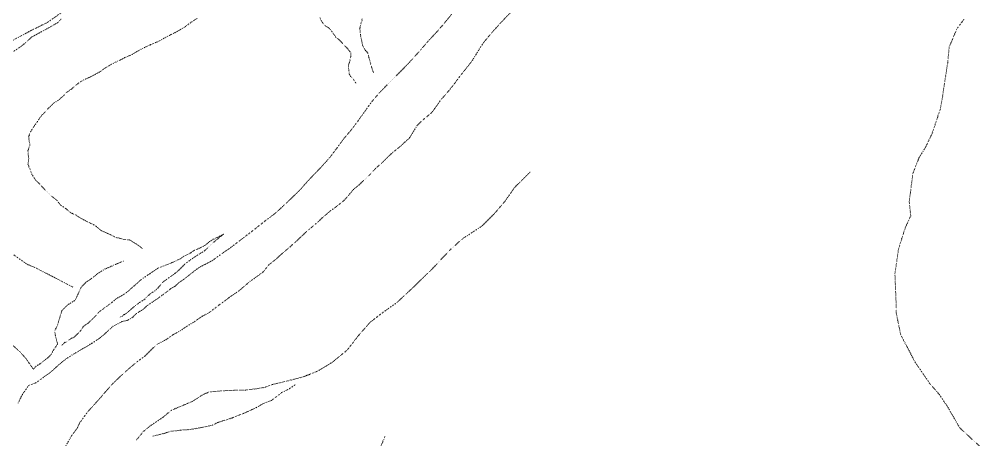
# Model space of a CAD drawing. Extents: x 682410 to 689460, y 7661803 to 7669124.
# Drawn here: x 685400.2 to 685757.3, y 7663537.7 to 7663694 of the extents above; entities that cross this region are included whole.
import ezdxf

# ---------------------------------------------------------------- set-up
doc = ezdxf.new("R2010")
doc.units = 0
doc.header["$MEASUREMENT"] = 0
doc.linetypes.add('DOT', pattern=[0.25, 0, -0.25])
doc.layers.add('02 TOE_Line', color=1, linetype='DOT', lineweight=20)

msp = doc.modelspace()

# ---------------------------------------------------------------- linework, layer by layer
at = {"layer": '02 TOE_Line'}
for points in [[(685417.12, 7663534.69, 4064.68), (685419.7, 7663539.2, 4065.3), (685421.88, 7663542.13, 4065.8), (685422.68, 7663543.97, 4066), (685425.78, 7663548.21, 4066.8), (685429.6, 7663552.41, 4067.56), (685432.4, 7663555.66, 4068.22), (685435.26, 7663558.87, 4068.79), (685439.94, 7663563.25, 4069.83), (685443.95, 7663566.64, 4070.9), (685446.67, 7663568.61, 4071.33), (685451.33, 7663573.09, 4072.05), (685455.25, 7663575.18, 4072.79), (685457.33, 7663576.7, 4072.58), (685460.09, 7663578.24, 4072.87), (685463.44, 7663580.47, 4073.32), (685465.54, 7663581.71, 4073.68), (685468.34, 7663583.72, 4073.98), (685470.56, 7663584.79, 4074.25), (685474.55, 7663587.82, 4074.84), (685478.45, 7663590.71, 4075.38), (685481.94, 7663593.12, 4075.82), (685486, 7663596.56, 4076.24), (685490.84, 7663600.03, 4076.72), (685493.09, 7663602.82, 4076.92), (685496.15, 7663605.23, 4077.15), (685497.59, 7663606.62, 4077.29), (685500.28, 7663608.9, 4077.35), (685503.16, 7663611.43, 4077.56), (685505, 7663613.22, 4077.62), (685507.82, 7663615.78, 4077.73), (685510.69, 7663618.18, 4077.67), (685512.99, 7663620.32, 4077.72), (685515.7, 7663622.63, 4077.71), (685518.21, 7663624.45, 4077.65), (685521.19, 7663626.87, 4077.66), (685524.52, 7663630.8, 4077.53), (685526.48, 7663632.38, 4077.68), (685528.88, 7663634.66, 4077.78), (685530.8, 7663636.53, 4077.73), (685532.89, 7663638.75, 4077.62), (685534.85, 7663640.45, 4077.67), (685537.33, 7663642.94, 4077.57), (685539.17, 7663644.6, 4077.54), (685541.55, 7663646.49, 4077.64), (685545.31, 7663649.92, 4077.77), (685548.07, 7663654.41, 4077.44), (685550.38, 7663656.68, 4077.48), (685553.46, 7663659.23, 4077.81), (685554.62, 7663660.72, 4077.78), (685556.93, 7663664.05, 4077.59), (685559.12, 7663666.51, 4077.68), (685560.33, 7663667.96, 4077.75), (685562.13, 7663670.27, 4077.65), (685563.89, 7663672.65, 4077.67), (685568.58, 7663678.57, 4077.66), (685569.94, 7663680.79, 4077.65), (685571.23, 7663682.92, 4077.55), (685572.93, 7663685.47, 4077.46), (685575.8, 7663688.93, 4077.44), (685579.15, 7663692.65, 4077.56), (685585.06, 7663698.85, 4077.61)], [(685415.8, 7663694.1, 4071.54), (685414.59, 7663692.77, 4071.63), (685410.49, 7663690.45, 4071.59), (685404.93, 7663687.44, 4071.56), (685401.51, 7663684.33, 4071.5), (685396.2, 7663680.71, 4071.36)], [(685398, 7663686.27, 4073.99), (685404.94, 7663689.97, 4074.07), (685410.77, 7663692.86, 4073.65), (685416.03, 7663696.57, 4073.58)], [(685399.8, 7663551.35, 4065.42), (685401.41, 7663554.58, 4065.92), (685403.73, 7663557.85, 4066.47), (685406.47, 7663558.9, 4066.65), (685410.35, 7663561.77, 4066.95), (685411.83, 7663562.75, 4067.24), (685413.71, 7663564.48, 4067.48), (685415.54, 7663566.12, 4067.87), (685417.18, 7663567.43, 4068.26), (685419.8, 7663569.18, 4068.53), (685422.31, 7663570.64, 4068.85), (685425.04, 7663572.26, 4069.23), (685427.37, 7663573.67, 4069.51), (685430.23, 7663575.57, 4069.98), (685431.93, 7663576.99, 4070.3), (685435.05, 7663579.85, 4070.91), (685438.3, 7663581.61, 4071.36), (685440.6, 7663582.17, 4071.59), (685442.47, 7663583.31, 4071.9), (685443.56, 7663584.47, 4072.13), (685444.95, 7663585.36, 4072.35), (685446.16, 7663586.08, 4072.51), (685447.53, 7663587.38, 4072.84), (685449.73, 7663588.92, 4073.18), (685451.59, 7663590.13, 4073.45), (685453.61, 7663591.63, 4073.69), (685455.43, 7663592.96, 4073.95), (685456.6, 7663593.91, 4074.1), (685458.19, 7663594.84, 4074.24), (685459.6, 7663596.12, 4074.43), (685462.08, 7663597.87, 4074.85), (685464.09, 7663599.47, 4075.18), (685466.86, 7663601.62, 4075.62), (685471.99, 7663604.32, 4076.02), (685475.76, 7663607.03, 4076.37), (685478.94, 7663609.23, 4076.61), (685482.39, 7663611.87, 4076.82), (685485.61, 7663614.32, 4077.01), (685488.52, 7663616.6, 4077.29), (685491.95, 7663619.32, 4077.41), (685495.19, 7663621.72, 4077.5), (685498.18, 7663624.43, 4077.65), (685501.19, 7663627.29, 4077.8), (685504.4, 7663630.38, 4077.9), (685507.19, 7663633.55, 4077.97), (685510.31, 7663636.84, 4077.94), (685513.11, 7663639.74, 4077.94), (685515.82, 7663642.84, 4077.88), (685518.32, 7663646.13, 4077.81), (685520.83, 7663649.54, 4077.78), (685523.46, 7663652.68, 4077.73), (685526.1, 7663656.15, 4077.64), (685528.66, 7663659.75, 4077.6), (685531.25, 7663663.33, 4077.56), (685533.99, 7663666.56, 4077.57), (685537.08, 7663669.74, 4077.56), (685540.34, 7663672.98, 4077.53), (685543.19, 7663675.84, 4077.59), (685546.4, 7663679.23, 4077.62), (685549.41, 7663682.6, 4077.69), (685552.3, 7663685.95, 4077.71), (685555.26, 7663689.11, 4077.67), (685558.23, 7663692.52, 4077.52), (685561.04, 7663696.02, 4077.72)], [(685445.96, 7663608.87, 4084.05), (685444.27, 7663610.18, 4084.31), (685442.38, 7663611.33, 4084.51), (685441.21, 7663612.01, 4084.5), (685439.13, 7663612.15, 4084.53), (685437.48, 7663612.69, 4084.55), (685436.38, 7663612.83, 4084.72), (685434.3, 7663613.88, 4084.71), (685432.24, 7663614.78, 4084.82), (685430.66, 7663615.46, 4084.95), (685428.96, 7663616.94, 4084.87), (685427.63, 7663617.81, 4084.9), (685425.31, 7663618.87, 4084.92), (685422.93, 7663620.15, 4084.94), (685421.46, 7663621.16, 4084.95), (685419.35, 7663622.1, 4084.93), (685417.69, 7663623.51, 4085.11), (685415.41, 7663625.11, 4085.29), (685414.33, 7663626.62, 4085.29), (685412.16, 7663628.35, 4085.28), (685409.46, 7663630.99, 4085.57), (685407.85, 7663632.78, 4085.5), (685406.33, 7663634.24, 4085.67), (685404.91, 7663636.44, 4085.64), (685404.18, 7663638.44, 4085.76), (685403.46, 7663640.11, 4085.6), (685403.8, 7663642.22, 4085.84), (685403.58, 7663643.62, 4085.57), (685403.48, 7663645.14, 4085.75), (685404.22, 7663647.21, 4085.62), (685403.98, 7663648.65, 4085.28), (685403.72, 7663650.33, 4085.27), (685404.29, 7663651.87, 4085.27), (685405.25, 7663653.5, 4085.29), (685405.93, 7663654.49, 4085.33), (685407.03, 7663656.06, 4085.37), (685408.62, 7663658.37, 4085.51), (685409.87, 7663659.54, 4085.35), (685411.3, 7663661.15, 4085.38), (685413.26, 7663663.02, 4085.3), (685414.85, 7663663.92, 4085.07), (685416.96, 7663665.83, 4084.85), (685417.54, 7663666.61, 4084.67), (685419.68, 7663668.09, 4084.73), (685421.48, 7663669.65, 4084.77), (685422.91, 7663670.73, 4084.7), (685424.72, 7663671.74, 4084.7), (685426.93, 7663672.67, 4084.77), (685428.59, 7663673.6, 4084.63), (685430.36, 7663674.55, 4084.51), (685432.21, 7663675.92, 4084.46), (685434.23, 7663677.13, 4084.46), (685436.14, 7663678.12, 4084.47), (685437.88, 7663678.9, 4084.43), (685439.53, 7663679.77, 4084.46), (685442.08, 7663680.86, 4084.37), (685444.53, 7663682.33, 4084.39), (685446.86, 7663683.52, 4084.53), (685449.17, 7663684.6, 4084.62), (685452.22, 7663685.89, 4084.77), (685454.43, 7663687.15, 4084.54), (685456.21, 7663688.1, 4084.59), (685458.21, 7663689.07, 4084.5), (685461.51, 7663690.96, 4084.67), (685464.12, 7663692.88, 4084.43), (685466.5, 7663694.38, 4084.46)], [(685511.95, 7663694.83, 4083.55), (685512.42, 7663693.64, 4083.66), (685513.19, 7663692.51, 4083.65), (685514.13, 7663691.44, 4083.53), (685515.29, 7663690.8, 4083.46), (685515.83, 7663690.26, 4083.51), (685516.84, 7663688.89, 4083.5), (685517.52, 7663687.93, 4083.4), (685517.97, 7663687.26, 4083.34), (685519.05, 7663686.43, 4083.4), (685520.16, 7663685.37, 4083.39), (685520.49, 7663684.91, 4083.4), (685521.51, 7663683.83, 4083.45), (685522.39, 7663682.94, 4083.46), (685523.13, 7663681.99, 4083.45), (685523.44, 7663681.5, 4083.48), (685523.51, 7663680.15, 4083.53), (685523.27, 7663679.23, 4083.43), (685522.95, 7663677.88, 4083.4), (685522.58, 7663676.95, 4083.39), (685522.63, 7663675.81, 4083.4), (685522.81, 7663674.76, 4083.46), (685522.85, 7663673.74, 4083.39), (685523.41, 7663672.75, 4083.39), (685524.34, 7663671.93, 4083.43), (685524.73, 7663671.2, 4083.31), (685525.49, 7663670.07, 4083.21)], [(685531.9, 7663674.11, 4081.14), (685530.97, 7663677.03, 4081.29), (685530.21, 7663679.86, 4081.44), (685529.76, 7663681.58, 4081.26), (685528.88, 7663682.45, 4081.37), (685527.85, 7663684.28, 4081.67), (685527.38, 7663686.73, 4081.43), (685527.03, 7663688.33, 4081.52), (685526.83, 7663690.67, 4081.2), (685527.07, 7663691.67, 4081.21), (685527.81, 7663694.33, 4081.15)], [(685757.26, 7663535.26, 3935.84), (685749.8, 7663542.17, 3938.43), (685745.42, 7663549.78, 3941.8), (685742.21, 7663554.57, 3944.19), (685738.75, 7663558.53, 3946.04), (685733.2, 7663566.6, 3949.56), (685730.15, 7663572.41, 3952.56), (685727.86, 7663576.75, 3954.35), (685726.16, 7663585.05, 3959.92), (685726.12, 7663589.3, 3961.89), (685725.72, 7663599.41, 3966.66), (685727.04, 7663608.58, 3971.15), (685729.62, 7663616.7, 3974.92), (685731.6, 7663620.94, 3976.22), (685731.03, 7663626.21, 3978.88), (685732.38, 7663636.59, 3984.4), (685734.65, 7663642.51, 3987.47), (685737.17, 7663646.57, 3990.67), (685739.61, 7663651.7, 3993.97), (685742.62, 7663660.79, 3997.98), (685743.45, 7663665.46, 4002.33), (685743.85, 7663668.38, 4004.94), (685745.37, 7663677.97, 4010.41), (685745.86, 7663683.65, 4015.26), (685748.72, 7663690.42, 4019.24), (685751.43, 7663694.08, 4021.17)], [(685590.12, 7663637.22, 4050.11), (685586.69, 7663633.75, 4050.9), (685584.45, 7663631.61, 4051.42), (685580.8, 7663626.41, 4052.8), (685576.52, 7663621.39, 4052.68), (685572.09, 7663617.09, 4052.71), (685564.66, 7663612.18, 4053.29), (685560.07, 7663607.98, 4053.27), (685553.55, 7663601.04, 4053.27), (685549.23, 7663596.88, 4053.35), (685546.91, 7663594.58, 4053.33), (685540.49, 7663588.62, 4053.71), (685535.48, 7663585.1, 4054.4), (685530.7, 7663581.43, 4054.77), (685526.45, 7663576.6, 4055), (685522.15, 7663571.07, 4054.99), (685516.49, 7663566.44, 4055.15), (685510.88, 7663563.09, 4055.97), (685505.7, 7663561.08, 4056.87), (685499.6, 7663559.51, 4057.27), (685494.33, 7663558.26, 4058.8), (685491.57, 7663557.21, 4059.57), (685488.28, 7663556.68, 4060.16), (685484.24, 7663556.18, 4060.45), (685477.58, 7663556.05, 4060.92), (685471.01, 7663555.54, 4061.4), (685468.64, 7663554.56, 4061.22), (685464.67, 7663552.02, 4060.33), (685456.66, 7663548.62, 4059.48), (685453.59, 7663546.01, 4059.26), (685448.78, 7663542.79, 4058.26), (685446.33, 7663540.74, 4058.56), (685443.78, 7663537.61, 4058.46)], [(685416.08, 7663572.85, 4068.69), (685417.23, 7663573.92, 4069.15), (685418.14, 7663574.21, 4069.4), (685418.72, 7663574.81, 4069.61), (685419.71, 7663575.45, 4069.64), (685420.4, 7663575.63, 4069.63), (685421.8, 7663576.97, 4069.92), (685422.6, 7663577.68, 4070.09), (685423.46, 7663578.78, 4070.46), (685423.93, 7663579.61, 4070.49), (685424.44, 7663580.14, 4070.68), (685425.76, 7663580.99, 4070.86), (685427.2, 7663582.3, 4071.15), (685428.35, 7663583.51, 4071.37), (685428.8, 7663583.97, 4071.57), (685430.04, 7663585.34, 4071.82), (685432.13, 7663586.86, 4072.09), (685433.29, 7663587.74, 4072.41), (685434.7, 7663588.76, 4072.67), (685435.41, 7663589.36, 4072.81), (685436.31, 7663590.17, 4073.05), (685438.41, 7663591.29, 4073.26), (685440.47, 7663592.71, 4073.92), (685442.56, 7663594.62, 4073.8), (685444.17, 7663595.96, 4074.54), (685445.1, 7663596.86, 4074.87), (685446.03, 7663597.63, 4075.38), (685447.93, 7663598.88, 4075.85), (685449.09, 7663599.62, 4076.2), (685451.69, 7663601.44, 4076.92), (685455.92, 7663603.1, 4076.75), (685458.15, 7663604.06, 4076.64), (685460.13, 7663605.02, 4077.01), (685461.42, 7663605.92, 4077.38), (685463.76, 7663607.04, 4077.77), (685464.32, 7663607.43, 4077.8), (685465.39, 7663608.17, 4078.01), (685467.67, 7663609.11, 4078.01), (685468.45, 7663609.49, 4078.16), (685469.29, 7663609.98, 4078.32), (685471.02, 7663611.39, 4078.5), (685472.25, 7663612.18, 4078.74), (685473.61, 7663612.8, 4078.86), (685474.85, 7663613.44, 4079.09), (685476.18, 7663614.13, 4079.19), (685472.51, 7663611.18, 4078.52), (685469.09, 7663607.9, 4077.91), (685467.2, 7663606.82, 4077.71), (685463.91, 7663604.62, 4077.13), (685461.85, 7663603.1, 4076.75), (685459.45, 7663600.61, 4076.26), (685458.21, 7663599.62, 4075.94), (685456.25, 7663598.19, 4075.41), (685454.38, 7663596.88, 4075.31), (685453.75, 7663596.38, 4075.27), (685451.82, 7663594.19, 4074.96), (685450.63, 7663593.03, 4074.7), (685449.31, 7663592.26, 4074.4), (685447.44, 7663590.66, 4074.11), (685446.8, 7663589.87, 4074.44), (685444.96, 7663588.74, 4073.49), (685443.37, 7663587.53, 4073.09), (685442.08, 7663586.48, 4072.67), (685441.62, 7663586, 4072.55), (685440.05, 7663584.74, 4072.53), (685439.25, 7663584.28, 4072.19), (685438.29, 7663583.44, 4071.92), (685437.59, 7663583.34, 4071.72)], [(685398.22, 7663606.45, 4070.92), (685403.15, 7663602.95, 4070.51), (685405.93, 7663601.83, 4070.56), (685414.17, 7663597.59, 4069.77), (685420.35, 7663594.36, 4069.79)], [(685393.38, 7663576.95, 4069.35), (685400.6, 7663570.31, 4068.38), (685402.64, 7663568, 4068.07), (685404.53, 7663565.37, 4067.6), (685405.45, 7663563.94, 4067.21), (685406.6, 7663565.15, 4067.37), (685408.08, 7663565.99, 4067.45), (685409.33, 7663567.02, 4067.58), (685410.91, 7663568.21, 4067.79), (685412.18, 7663569.56, 4068), (685412.93, 7663571.01, 4068.12), (685414.5, 7663573.25, 4068.54), (685414.07, 7663574.92, 4068.41), (685413.67, 7663576.52, 4068.44), (685413.43, 7663578.18, 4068.56), (685414.36, 7663580.01, 4068.88), (685416.1, 7663585.74, 4069.1), (685418.14, 7663587.78, 4068.96), (685421.02, 7663589.56, 4069.61), (685422.05, 7663591.75, 4070.17), (685423.19, 7663594.3, 4070.37), (685425.18, 7663596.37, 4071.82), (685426.86, 7663597.48, 4073.04), (685427.74, 7663598.15, 4073.72), (685429.39, 7663599.48, 4075.12), (685432.21, 7663601.26, 4077.05), (685433.7, 7663601.86, 4077.98), (685435.99, 7663602.9, 4079.55), (685438.99, 7663604.12, 4081.13)], [(685449.9, 7663539.05, 4058.29), (685454.19, 7663540.11, 4058.26), (685456.28, 7663540.84, 4058.34), (685459.55, 7663541.18, 4058.46), (685460.75, 7663541.36, 4058.52), (685462.56, 7663541.43, 4058.49), (685464.51, 7663541.65, 4058.61), (685467.89, 7663542.26, 4058.55), (685471.78, 7663543.06, 4058.58), (685474.18, 7663544.2, 4058.55), (685478.91, 7663545.67, 4058.52), (685485.03, 7663548.13, 4058.15), (685488.44, 7663549.75, 4058.38), (685490.96, 7663551.15, 4058), (685494.11, 7663552.42, 4057.87), (685497.78, 7663555.23, 4057.49), (685500.7, 7663556.72, 4057.05), (685502.75, 7663558.17, 4057.01)], [(685536.15, 7663538.9, 4058.17), (685533.82, 7663533.32, 4057.44)]]:
    msp.add_polyline3d(points, dxfattribs=at)

doc.saveas('drawing.dxf')
